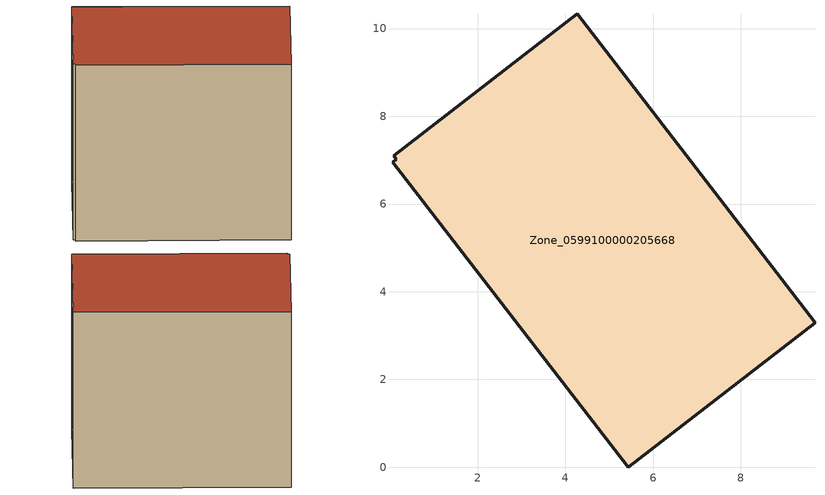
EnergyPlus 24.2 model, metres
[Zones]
Zone_0599100000205668
 floor ground (C_G): 0.15,7.02 0.09,7.1 4.27,10.34 9.69,3.29 5.44,0 0.06,6.95 z0
 wall outside (C_F): 5.44,0 9.69,3.29 4.27,10.34 0.09,7.1 0.15,7.02 0.06,6.95 5.44,0 z0:7.96
 roof outside (C_R): 0.09,7.1 0.15,7.02 0.06,6.95 5.44,0 9.69,3.29 4.27,10.34 z7.96
[BUILDING]
Pand.0599100000205668: North Axis=0; Terrain=City; Loads Convergence Tolerance Value=0.04; Temperature Convergence Tolerance Value=0.4; Solar Distribution=FullExterior; Maximum Number of Warmup Days=25; Minimum Number of Warmup Days=1
[Site:Location]
Rotterdam.The.Hague.AP_ZH_NLD Design_Conditions: Latitude=51.96; Longitude=4.45; Time Zone=1; Elevation=-4.5
[SITE:GROUNDTEMPERATURE:BUILDINGSURFACE]
18, 18, 18, 18, 18, 18, 18, 18, 18, 18, 18, 18
[MATERIAL] Thermal Absorptance=0.9; Solar Absorptance=0.7; Visible Absorptance=0.7
Name | Roughness | Thickness | Conductivity | Density | Specific Heat
G.TI.1975-1991 | MediumSmooth | 0.15 | 0.288461 | 540 | 1210
F.TI.1975-1991 | Rough | 0.3 | 0.230769 | 1920 | 840
R.TI.1975-1991 | MediumRough | 0.2 | 0.153846 | 1500 | 1000
[CONSTRUCTION]
C_G: G.TI.1975-1991
C_F: F.TI.1975-1991
C_R: R.TI.1975-1991
[ZONE]
Zone_0599100000205668: Type=1; Multiplier=1; Ceiling Height=Autocalculate; Volume=Autocalculate; Floor Area=autocalculate; Part of Total Floor Area=Yes
[ZONEINFILTRATION:DESIGNFLOWRATE]
Infil_Zone_0599100000205668: Zone or ZoneList or Space or SpaceList=Zone_0599100000205668; Schedule=AlwaysOn; Design Flow Rate Calculation Method=Flow/Area; Flow Rate per Floor Area=0.003; Constant Term Coefficient=1; Temperature Term Coefficient=0; Velocity Term Coefficient=0; Velocity Squared Term Coefficient=0
[HVACTEMPLATE:ZONE:IDEALLOADSAIRSYSTEM]
Zone_0599100000205668: Maximum Heating Supply Air Temperature=50; Minimum Cooling Supply Air Temperature=13; Maximum Heating Supply Air Humidity Ratio=0.0156; Minimum Cooling Supply Air Humidity Ratio=0.0077; Heating Limit=NoLimit; Cooling Limit=NoLimit; Dehumidification Control Type=ConstantSensibleHeatRatio; Cooling Sensible Heat Ratio=0.7; Dehumidification Setpoint=60; Humidification Control Type=None; Humidification Setpoint=30; Outdoor Air Method=None; Outdoor Air Flow Rate per Person=0.00944; Outdoor Air Flow Rate per Zone Floor Area=0; Outdoor Air Flow Rate per Zone=0; Demand Controlled Ventilation Type=None; Outdoor Air Economizer Type=NoEconomizer; Heat Recovery Type=None; Sensible Heat Recovery Effectiveness=0.7; Latent Heat Recovery Effectiveness=0.65
[ZONECONTROL:THERMOSTAT]
ThermostatControl_Zone_0599100000205668: Zone or ZoneList=Zone_0599100000205668; Control Type Schedule=DualSetpointControlType; Control 1=Thermostat_Zone_0599100000205668; Temperature Difference Between Cutout And Setpoint=0
[THERMOSTATSETPOINT:DUALSETPOINT]
Thermostat_Zone_0599100000205668: Heating Setpoint Temperature Schedule=HeatingSetpoint_Zone_0599100000205668; Cooling Setpoint Temperature Schedule=CoolingSetpoint_Zone_0599100000205668
[SCHEDULE:COMPACT]
HeatingSetpoint_Zone_0599100000205668: Through: 12/31, For: AllDays, Until: 24:00, 21
CoolingSetpoint_Zone_0599100000205668: Through: 12/31, For: AllDays, Until: 24:00, 24
DualSetpointControlType: Through: 12/31, For: AllDays, Until: 24:00, 4
AlwaysOn: Through: 12/31, For: AllDays, Until: 24:00, 1
